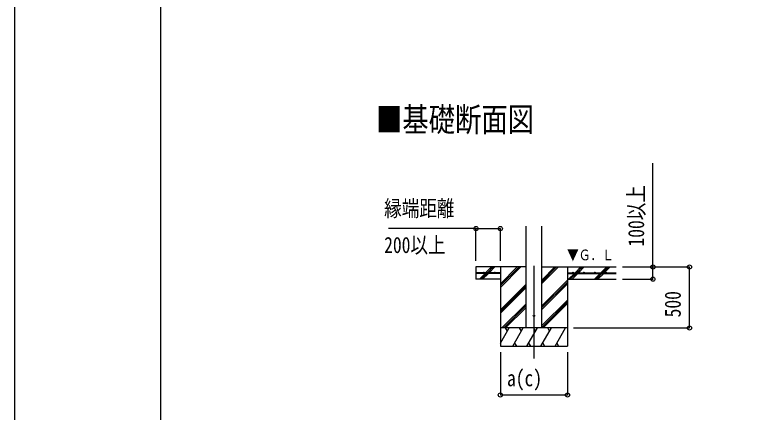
# Model space of a CAD drawing. Units: millimetres, scale not verified. Extents: x -16820 to 16820, y -11880 to 11880.
# Drawn here: x -16820 to -10846, y -6577 to -3313 of the extents above; entities that cross this region are included whole.
import ezdxf
from ezdxf.enums import TextEntityAlignment as Align

# ---------------------------------------------------------------- set-up
doc = ezdxf.new("R2010")
doc.units = ezdxf.units.MM
doc.header["$LTSCALE"] = 50
for name, color, linetype in [('0-2_USER1', 3, 'Continuous'), ('0-3_YKK_12', 2, 'Continuous'), ('0-4_YKK_13', 4, 'Continuous'), ('0-5_YKK_A1', 4, 'Continuous'), ('0-6_YKK_D', 6, 'Continuous'), ('0-7_YKK_ZWAK', 7, 'Continuous')]:
    doc.layers.add(name, color=color, linetype=linetype)
doc.styles.add('ＭＳ ゴシック', font='')
doc.styles.get('ＭＳ ゴシック').set_extended_font_data('MS Gothic')

msp = doc.modelspace()

# ---------------------------------------------------------------- linework, layer by layer
at = {"layer": '0-3_YKK_12'}
msp.add_line((-12562.92, -5374.79), (-12562.92, -6134), dxfattribs=at)
at = {"layer": '0-4_YKK_13'}
msp.add_circle((-12562.92, -5784), 5, dxfattribs=at)
at = {"layer": '0-5_YKK_A1'}
for p, q in [((-12627.92, -5884), (-12627.92, -5048.65)), ((-12497.92, -5884), (-12497.92, -5048.65)), ((-12627.92, -5384), (-13037.92, -5384)), ((-13037.92, -5384), (-13037.92, -5484)), ((-12837.92, -5431.5), (-13037.92, -5431.5)), ((-12837.92, -5436.5), (-13037.92, -5436.5)), ((-13010.05, -5482.6), (-12963.96, -5436.5)), ((-12997.31, -5484), (-12949.81, -5436.5)), ((-12983.17, -5484), (-12935.67, -5436.5)), ((-12958.96, -5431.5), (-12911.46, -5384)), ((-12944.81, -5431.5), (-12897.31, -5384)), ((-12930.67, -5431.5), (-12883.17, -5384)), ((-12837.92, -5384), (-12837.92, -6034)), ((-12837.92, -5550.88), (-12671.04, -5384)), ((-12837.92, -5536.74), (-12685.18, -5384)), ((-12837.92, -5522.6), (-12699.32, -5384)), ((-12837.92, -5431.5), (-12837.92, -5436.5)), ((-12497.92, -5519.25), (-12362.67, -5384)), ((-12497.92, -5505.11), (-12376.81, -5384)), ((-12497.92, -5490.96), (-12390.96, -5384)), ((-12497.92, -5384), (-11887.92, -5384)), ((-12287.92, -5384), (-12287.92, -6034)), ((-12287.92, -5431.5), (-11887.92, -5431.5)), ((-12287.92, -5431.5), (-12287.92, -5436.5)), ((-12287.92, -5436.5), (-11887.92, -5436.5)), ((-12278.82, -5484), (-12231.32, -5436.5)), ((-12264.68, -5484), (-12217.18, -5436.5)), ((-12250.54, -5484), (-12203.04, -5436.5)), ((-12226.32, -5431.5), (-12178.82, -5384)), ((-12212.18, -5431.5), (-12164.68, -5384)), ((-12198.04, -5431.5), (-12150.54, -5384)), ((-12066.69, -5484), (-12019.19, -5436.5)), ((-12052.55, -5484), (-12005.05, -5436.5)), ((-12038.41, -5484), (-11990.91, -5436.5)), ((-12014.19, -5431.5), (-11966.69, -5384)), ((-12000.05, -5431.5), (-11952.55, -5384)), ((-11985.91, -5431.5), (-11938.41, -5384)), ((-12837.92, -5484), (-13037.92, -5484)), ((-12497.92, -5703.09), (-12287.92, -5493.1)), ((-12287.92, -5484), (-11887.92, -5484)), ((-12837.92, -5734.73), (-12627.92, -5524.73)), ((-12837.92, -5748.87), (-12627.92, -5538.87)), ((-12837.92, -5763.01), (-12627.92, -5553.01)), ((-12497.92, -5717.24), (-12287.92, -5507.24)), ((-12497.92, -5731.38), (-12287.92, -5521.38)), ((-12497.92, -5865.22), (-12287.92, -5655.23)), ((-12497.92, -5879.37), (-12287.92, -5669.37)), ((-12825.06, -5884), (-12627.92, -5686.86)), ((-12810.92, -5884), (-12627.92, -5701)), ((-12796.78, -5884), (-12627.92, -5715.14)), ((-12488.41, -5884), (-12287.92, -5683.51)), ((-12287.92, -5884), (-12837.92, -5884)), ((-12837.92, -6009.45), (-12765.49, -5884)), ((-12780.49, -5909.98), (-12795.49, -5884)), ((-12736.62, -6034), (-12650.02, -5884)), ((-12665.02, -5909.98), (-12680.02, -5884)), ((-12621.15, -6034), (-12534.55, -5884)), ((-12549.55, -5909.98), (-12564.55, -5884)), ((-12505.68, -6034), (-12419.08, -5884)), ((-12434.08, -5909.98), (-12449.08, -5884)), ((-12390.21, -6034), (-12303.61, -5884)), ((-12333.61, -5884), (-12333.61, -5884)), ((-12721.63, -6008.02), (-12706.63, -6034)), ((-12606.16, -6008.02), (-12591.16, -6034)), ((-12490.68, -6008.02), (-12475.69, -6034)), ((-12375.22, -6008.02), (-12360.22, -6034)), ((-12837.92, -6034), (-12287.92, -6034))]:
    msp.add_line(p, q, dxfattribs=at)
for centre in [(-12972.92, -5429), (-12882.92, -5429), (-12242.92, -5429), (-12152.92, -5429), (-12062.92, -5429), (-11972.92, -5429)]:
    msp.add_circle(centre, 2.5, dxfattribs=at)
at = {"layer": '0-6_YKK_D'}
for p, q in [((-13037.92, -5068.74), (-13755.73, -5068.74)), ((-13037.92, -5334), (-13037.92, -5067.74)), ((-13037.92, -5068.74), (-12837.92, -5068.74)), ((-12837.92, -5334), (-12837.92, -5067.74)), ((-11837.92, -5384), (-11286.92, -5384)), ((-11837.92, -5384), (-11586.92, -5384)), ((-11287.92, -5884), (-11287.92, -5384)), ((-11837.92, -5484), (-11586.92, -5484)), ((-12237.92, -5884), (-11286.92, -5884)), ((-12837.92, -6084), (-12837.92, -6435)), ((-12287.92, -6084), (-12287.92, -6435)), ((-12837.92, -6434), (-12287.92, -6434))]:
    msp.add_line(p, q, dxfattribs=at)
msp.add_lwpolyline([(-11587.92, -5484), (-11587.92, -5384), (-11587.92, -4531.2)], dxfattribs=at)
for centre in [(-13037.92, -5068.74), (-12837.92, -5068.74), (-11587.92, -5384), (-11287.92, -5384), (-11587.92, -5484), (-11287.92, -5884), (-12837.92, -6434), (-12287.92, -6434)]:
    msp.add_circle(centre, 17, dxfattribs=at)
at = {"layer": '0-7_YKK_ZWAK'}
msp.add_line((-15619.92, -10100), (-15619.92, 11100), dxfattribs=at)
msp.add_lwpolyline([(-16820, -11880), (16820, -11880), (16820, 11880), (-16820, 11880)], close=True, dxfattribs=at)

# ---------------------------------------------------------------- texts
at = {"layer": '0-2_USER1', "style": 'ＭＳ ゴシック', "width": 0.8}
msp.add_text('■基礎断面図', height=197.9, dxfattribs=at).set_placement((-13857.83, -4332.19), align=Align.BOTTOM_LEFT)
at = {"layer": '0-5_YKK_A1', "style": 'ＭＳ ゴシック', "width": 0.8}
msp.add_text('▼Ｇ．Ｌ', height=87.98, dxfattribs=at).set_placement((-12291.79, -5355.55), align=Align.BOTTOM_LEFT)
at = {"layer": '0-6_YKK_D', "style": 'ＭＳ ゴシック', "width": 0.8}
for s, p in [('100以上', (-11619.92, -5216)), ('500', (-11319.92, -5797.2))]:
    msp.add_text(s, height=132, rotation=90, dxfattribs=at).set_placement(p, align=Align.BOTTOM_LEFT)
for s, p in [('縁端距離', (-13790.72, -5008.74)), ('200以上', (-13790.72, -5308.74)), ('a(c)', (-12783.72, -6402))]:
    msp.add_text(s, height=132, dxfattribs=at).set_placement(p, align=Align.BOTTOM_LEFT)

doc.saveas('drawing.dxf')
